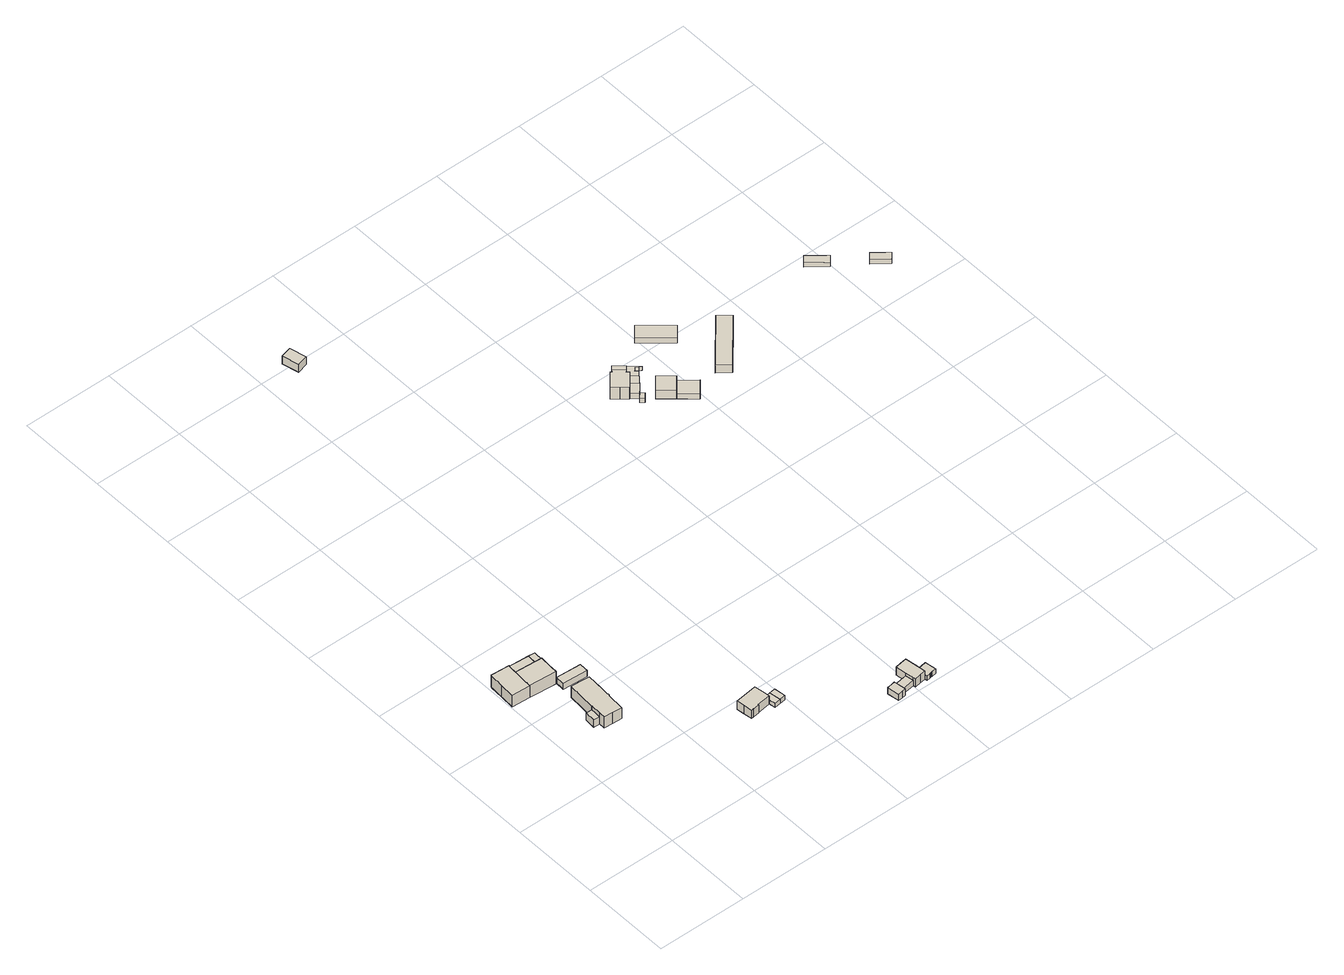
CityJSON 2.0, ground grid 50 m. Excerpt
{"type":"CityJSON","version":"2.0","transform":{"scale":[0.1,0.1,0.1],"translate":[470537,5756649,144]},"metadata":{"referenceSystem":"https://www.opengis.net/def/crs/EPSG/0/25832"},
"CityObjects":{
"building1":{"type":"Building","attributes":{"Gemeindeschluessel":"05711000","BezugspunktDach":"2000","function":"31001_2720","measuredHeight":8.64},"address":[{"country":"Germany","locality":"Bielefeld","thoroughfareNumber":"23","thoroughfareName":"Am Schießstand"}],"geometry":[{"type":"Solid","lod":"1","boundaries":[[[[0,1,2,3,4,5,6,7,8,9,10]],[[11,12,13,14,15,16,17,18,19,20,21]],[[11,21,10,9]],[[12,11,9,8]],[[13,12,8,7]],[[14,13,7,6]],[[15,14,6,5]],[[16,15,5,4]],[[17,16,4,3]],[[18,17,3,2]],[[19,18,2,1]],[[20,19,1,0]],[[21,20,0,10]]]]}]},
"building2":{"type":"Building","attributes":{"Gemeindeschluessel":"05711000","BezugspunktDach":"2000","function":"31001_2720","measuredHeight":8.56},"address":[{"country":"Germany","locality":"Bielefeld","thoroughfareNumber":"23","thoroughfareName":"Am Schießstand"}],"geometry":[{"type":"Solid","lod":"1","boundaries":[[[[22,23,24,25,26,27]],[[28,15,29,13,30,31]],[[28,31,27,26]],[[15,28,26,25]],[[29,15,25,24]],[[13,29,24,23]],[[30,13,23,22]],[[31,30,22,27]]]]}]},
"building3":{"type":"Building","attributes":{"Gemeindeschluessel":"05711000","function":"31001_1220"},"address":[{"country":"Germany","locality":"Bielefeld","thoroughfareNumber":"23","thoroughfareName":"Am Schießstand"}],"children":["building3-1","building3-2","building3-3"]},
"building3-1":{"type":"BuildingPart","attributes":{"BezugspunktDach":"2000","measuredHeight":9.96},"parents":["building3"],"geometry":[{"type":"Solid","lod":"1","boundaries":[[[[32,33,34,35,36,37,38,39,40,41,42,43,44,45]],[[46,47,48,49,50,51,52,53,54,55,56,57,58,59]],[[46,59,45,44]],[[47,46,44,43]],[[48,47,43,42]],[[49,48,42,41]],[[50,49,41,40]],[[51,50,40,39]],[[52,51,39,38]],[[53,52,38,37]],[[54,53,37,36]],[[55,54,36,35]],[[56,55,35,34]],[[57,56,34,33]],[[58,57,33,32]],[[59,58,32,45]]]]}]},
"building3-2":{"type":"BuildingPart","attributes":{"BezugspunktDach":"2000","measuredHeight":4.69},"parents":["building3"],"geometry":[{"type":"Solid","lod":"1","boundaries":[[[[60,61,62,63]],[[64,57,56,65]],[[64,65,63,62]],[[57,64,62,61]],[[56,57,61,60]],[[65,56,60,63]]]]}]},
"building3-3":{"type":"BuildingPart","attributes":{"BezugspunktDach":"2000","measuredHeight":4.69},"parents":["building3"],"geometry":[{"type":"Solid","lod":"1","boundaries":[[[[66,67,68,69,70]],[[51,71,72,53,52]],[[51,52,70,69]],[[71,51,69,68]],[[72,71,68,67]],[[53,72,67,66]],[[52,53,66,70]]]]}]},
"building4":{"type":"Building","attributes":{"Gemeindeschluessel":"05711000","BezugspunktDach":"2000","function":"51009_1610","measuredHeight":7.14},"address":[{"country":"Germany"}],"geometry":[{"type":"Solid","lod":"1","boundaries":[[[[73,74,75,76,77,78]],[[79,80,13,12,11,21]],[[79,21,78,77]],[[80,79,77,76]],[[13,80,76,75]],[[12,13,75,74]],[[11,12,74,73]],[[21,11,73,78]]]]}]},
"building5":{"type":"Building","attributes":{"Gemeindeschluessel":"05711000","BezugspunktDach":"2000","function":"31001_2720","measuredHeight":7.86},"address":[{"country":"Germany","locality":"Bielefeld","thoroughfareNumber":"23","thoroughfareName":"Am Schießstand"}],"geometry":[{"type":"Solid","lod":"1","boundaries":[[[[77,76,81,82]],[[30,80,79,83]],[[30,83,82,81]],[[80,30,81,76]],[[79,80,76,77]],[[83,79,77,82]]]]}]},
"building6":{"type":"Building","attributes":{"Gemeindeschluessel":"05711000","BezugspunktDach":"2000","function":"31001_2720","measuredHeight":5.2},"address":[{"country":"Germany","locality":"Bielefeld","thoroughfareNumber":"23","thoroughfareName":"Am Schießstand"}],"geometry":[{"type":"Solid","lod":"1","boundaries":[[[[84,85,86,87]],[[88,89,90,91]],[[88,91,87,86]],[[89,88,86,85]],[[90,89,85,84]],[[91,90,84,87]]]]}]},
"building7":{"type":"Building","attributes":{"Gemeindeschluessel":"05711000","BezugspunktDach":"2000","function":"31001_1010","measuredHeight":7.08},"address":[{"country":"Germany","locality":"Bielefeld","thoroughfareNumber":"28","thoroughfareName":"Am Schießstand"}],"geometry":[{"type":"Solid","lod":"1","boundaries":[[[[92,93,94,95,96,97,98,99,100,101,102,103]],[[104,105,106,107,108,109,110,111,112,113,114,115]],[[104,115,103,102]],[[105,104,102,101]],[[106,105,101,100]],[[107,106,100,99]],[[108,107,99,98]],[[109,108,98,97]],[[110,109,97,96]],[[111,110,96,95]],[[112,111,95,94]],[[113,112,94,93]],[[114,113,93,92]],[[115,114,92,103]]]]}]},
"building8":{"type":"Building","attributes":{"Gemeindeschluessel":"05711000","BezugspunktDach":"2000","function":"31001_2460","measuredHeight":2.6},"address":[{"country":"Germany","locality":"Bielefeld","thoroughfareNumber":"28","thoroughfareName":"Am Schießstand"}],"geometry":[{"type":"Solid","lod":"1","boundaries":[[[[116,117,118,119,120,121]],[[122,123,124,125,126,127]],[[122,127,121,120]],[[123,122,120,119]],[[124,123,119,118]],[[125,124,118,117]],[[126,125,117,116]],[[127,126,116,121]]]]}]},
"building9":{"type":"Building","attributes":{"Gemeindeschluessel":"05711000","BezugspunktDach":"2000","function":"31001_2460","measuredHeight":2.79},"address":[{"country":"Germany","locality":"Bielefeld","thoroughfareNumber":"28","thoroughfareName":"Am Schießstand"}],"geometry":[{"type":"Solid","lod":"1","boundaries":[[[[128,116,121,129]],[[130,131,132,133]],[[130,133,129,121]],[[131,130,121,116]],[[132,131,116,128]],[[133,132,128,129]]]]}]},
"building10":{"type":"Building","attributes":{"Gemeindeschluessel":"05711000","BezugspunktDach":"2000","function":"31001_2010","measuredHeight":5.35},"address":[{"country":"Germany","locality":"Bielefeld","thoroughfareNumber":"26","thoroughfareName":"Am Schießstand"}],"geometry":[{"type":"Solid","lod":"1","boundaries":[[[[134,135,136,137,138,139,140,141]],[[142,143,144,145,146,147,148,149]],[[142,149,141,140]],[[143,142,140,139]],[[144,143,139,138]],[[145,144,138,137]],[[146,145,137,136]],[[147,146,136,135]],[[148,147,135,134]],[[149,148,134,141]]]]}]},
"building11":{"type":"Building","attributes":{"Gemeindeschluessel":"05711000","BezugspunktDach":"2000","function":"31001_1010","measuredHeight":3.71},"address":[{"country":"Germany","locality":"Bielefeld","thoroughfareNumber":"26","thoroughfareName":"Am Schießstand"}],"geometry":[{"type":"Solid","lod":"1","boundaries":[[[[150,151,152,153]],[[154,155,156,157]],[[154,157,153,152]],[[155,154,152,151]],[[156,155,151,150]],[[157,156,150,153]]]]}]},
"building12":{"type":"Building","attributes":{"Gemeindeschluessel":"05711000","BezugspunktDach":"2000","function":"31001_1010","measuredHeight":7.09},"address":[{"country":"Germany","locality":"Bielefeld","thoroughfareNumber":"26","thoroughfareName":"Am Schießstand"}],"geometry":[{"type":"Solid","lod":"1","boundaries":[[[[158,159,160,161,162,163,164,165,166]],[[167,157,156,168,169,170,171,172,173]],[[167,173,166,165]],[[157,167,165,164]],[[156,157,164,163]],[[168,156,163,162]],[[169,168,162,161]],[[170,169,161,160]],[[171,170,160,159]],[[172,171,159,158]],[[173,172,158,166]]]]}]},
"building13":{"type":"Building","attributes":{"Gemeindeschluessel":"05711000","BezugspunktDach":"2000","function":"31001_9998","measuredHeight":3.66},"address":[{"country":"Germany","locality":"Bielefeld","thoroughfareNumber":"26","thoroughfareName":"Am Schießstand"}],"geometry":[{"type":"Solid","lod":"1","boundaries":[[[[174,175,176,177,178,179,180,181,182]],[[183,184,185,186,187,188,189,190,191]],[[183,191,182,181]],[[184,183,181,180]],[[185,184,180,179]],[[186,185,179,178]],[[187,186,178,177]],[[188,187,177,176]],[[189,188,176,175]],[[190,189,175,174]],[[191,190,174,182]]]]}]},
"building14":{"type":"Building","attributes":{"Gemeindeschluessel":"05711000","BezugspunktDach":"2000","function":"31001_2720","measuredHeight":6.75},"address":[{"country":"Germany","locality":"Bielefeld","thoroughfareNumber":"35","thoroughfareName":"Am Schießstand"}],"geometry":[{"type":"Solid","lod":"1","boundaries":[[[[192,193,194,195]],[[196,197,198,199]],[[196,199,195,194]],[[197,196,194,193]],[[198,197,193,192]],[[199,198,192,195]]]]}]},
"building15":{"type":"Building","attributes":{"Gemeindeschluessel":"05711000","function":"31001_1010"},"address":[{"country":"Germany","locality":"Bielefeld","thoroughfareNumber":"34","thoroughfareName":"Am Schießstand"}],"children":["building15-1","building15-2","building15-3","building15-4"]},
"building15-1":{"type":"BuildingPart","attributes":{"BezugspunktDach":"2000","measuredHeight":8.65},"parents":["building15"],"geometry":[{"type":"Solid","lod":"1","boundaries":[[[[200,201,202,203,204,205,206,207,208,209,210,211]],[[212,213,214,215,216,217,218,219,220,221,222,223]],[[212,223,211,210]],[[213,212,210,209]],[[214,213,209,208]],[[215,214,208,207]],[[216,215,207,206]],[[217,216,206,205]],[[218,217,205,204]],[[219,218,204,203]],[[220,219,203,202]],[[221,220,202,201]],[[222,221,201,200]],[[223,222,200,211]]]]}]},
"building15-2":{"type":"BuildingPart","attributes":{"BezugspunktDach":"2000","measuredHeight":3.58},"parents":["building15"],"geometry":[{"type":"Solid","lod":"1","boundaries":[[[[224,225,226,227,228,229]],[[230,217,216,231,232,233]],[[230,233,229,228]],[[217,230,228,227]],[[216,217,227,226]],[[231,216,226,225]],[[232,231,225,224]],[[233,232,224,229]]]]}]},
"building15-3":{"type":"BuildingPart","attributes":{"BezugspunktDach":"2000","measuredHeight":2.89},"address":[{"country":"Germany","locality":"Bielefeld","thoroughfareNumber":"34","thoroughfareName":"Am Schießstand"}],"parents":["building15"],"geometry":[{"type":"Solid","lod":"1","boundaries":[[[[234,235,236,237,238,239]],[[240,241,242,243,244,245]],[[240,245,239,238]],[[241,240,238,237]],[[242,241,237,236]],[[243,242,236,235]],[[244,243,235,234]],[[245,244,234,239]]]]}]},
"building15-4":{"type":"BuildingPart","attributes":{"BezugspunktDach":"2000","measuredHeight":2.59},"address":[{"country":"Germany","locality":"Bielefeld","thoroughfareNumber":"34","thoroughfareName":"Am Schießstand"}],"parents":["building15"],"geometry":[{"type":"Solid","lod":"1","boundaries":[[[[246,247,248,249,250]],[[251,252,253,254,255]],[[251,255,250,249]],[[252,251,249,248]],[[253,252,248,247]],[[254,253,247,246]],[[255,254,246,250]]]]}]},
"building16":{"type":"Building","attributes":{"Gemeindeschluessel":"05711000","BezugspunktDach":"2000","function":"31001_2460","measuredHeight":2.83},"address":[{"country":"Germany","locality":"Bielefeld","thoroughfareNumber":"34","thoroughfareName":"Am Schießstand"}],"geometry":[{"type":"Solid","lod":"1","boundaries":[[[[256,257,258,259]],[[260,261,262,263]],[[260,263,259,258]],[[261,260,258,257]],[[262,261,257,256]],[[263,262,256,259]]]]}]},
"building17":{"type":"Building","attributes":{"Gemeindeschluessel":"05711000","BezugspunktDach":"2000","function":"31001_9998","measuredHeight":6.88},"address":[{"country":"Germany","locality":"Bielefeld","thoroughfareNumber":"32","thoroughfareName":"Am Schießstand"}],"geometry":[{"type":"Solid","lod":"1","boundaries":[[[[264,265,266,267]],[[268,269,270,271]],[[268,271,267,266]],[[269,268,266,265]],[[270,269,265,264]],[[271,270,264,267]]]]}]},
"building18":{"type":"Building","attributes":{"Gemeindeschluessel":"05711000","function":"31001_9998"},"address":[{"country":"Germany","locality":"Bielefeld","thoroughfareNumber":"34","thoroughfareName":"Am Schießstand"}],"children":["building18-1","building18-2"]},
"building18-1":{"type":"BuildingPart","attributes":{"BezugspunktDach":"2000","measuredHeight":2.41},"parents":["building18"],"geometry":[{"type":"Solid","lod":"1","boundaries":[[[[272,273,274,275,276,277,278,279,280,281,282,283,284]],[[285,286,287,288,289,290,291,292,293,294,295,296,297]],[[285,297,284,283]],[[286,285,283,282]],[[287,286,282,281]],[[288,287,281,280]],[[289,288,280,279]],[[290,289,279,278]],[[291,290,278,277]],[[292,291,277,276]],[[293,292,276,275]],[[294,293,275,274]],[[295,294,274,273]],[[296,295,273,272]],[[297,296,272,284]]]]}]},
"building18-2":{"type":"BuildingPart","attributes":{"BezugspunktDach":"2000","measuredHeight":2.34},"address":[{"country":"Germany","locality":"Bielefeld","thoroughfareNumber":"34","thoroughfareName":"Am Schießstand"}],"parents":["building18"],"geometry":[{"type":"Solid","lod":"1","boundaries":[[[[280,279,278,281]],[[298,299,300,301]],[[298,301,281,278]],[[299,298,278,279]],[[300,299,279,280]],[[301,300,280,281]]]]}]},
"building19":{"type":"Building","attributes":{"Gemeindeschluessel":"05711000","BezugspunktDach":"2000","function":"31001_9998","measuredHeight":3.6},"address":[{"country":"Germany","locality":"Bielefeld","thoroughfareNumber":"32","thoroughfareName":"Am Schießstand"}],"geometry":[{"type":"Solid","lod":"1","boundaries":[[[[302,303,304,305]],[[306,268,271,307]],[[306,307,305,304]],[[268,306,304,303]],[[271,268,303,302]],[[307,271,302,305]]]]}]},
"building20":{"type":"Building","attributes":{"Gemeindeschluessel":"05711000","BezugspunktDach":"2000","function":"31001_9998","measuredHeight":3.29},"address":[{"country":"Germany","locality":"Bielefeld","thoroughfareNumber":"32","thoroughfareName":"Am Schießstand"}],"geometry":[{"type":"Solid","lod":"1","boundaries":[[[[308,309,310,311]],[[312,313,314,315]],[[312,315,311,310]],[[313,312,310,309]],[[314,313,309,308]],[[315,314,308,311]]]]}]},
"building21":{"type":"Building","attributes":{"Gemeindeschluessel":"05711000","BezugspunktDach":"2000","function":"31001_1010","measuredHeight":6.21},"address":[{"country":"Germany","locality":"Bielefeld","thoroughfareNumber":"32","thoroughfareName":"Am Schießstand"}],"geometry":[{"type":"Solid","lod":"1","boundaries":[[[[316,317,318,319]],[[320,321,322,323]],[[320,323,319,318]],[[321,320,318,317]],[[322,321,317,316]],[[323,322,316,319]]]]}]},
"building22":{"type":"Building","attributes":{"Gemeindeschluessel":"05711000","BezugspunktDach":"2000","function":"51009_1610","measuredHeight":2.77},"address":[{"country":"Germany"}],"geometry":[{"type":"Solid","lod":"1","boundaries":[[[[324,325,326,327]],[[328,329,330,331]],[[328,331,327,326]],[[329,328,326,325]],[[330,329,325,324]],[[331,330,324,327]]]]}]},
"building23":{"type":"Building","attributes":{"Gemeindeschluessel":"05711000","BezugspunktDach":"2000","function":"51009_1610","measuredHeight":2.76},"address":[{"country":"Germany"}],"geometry":[{"type":"Solid","lod":"1","boundaries":[[[[332,333,334,335]],[[336,337,338,339]],[[336,339,335,334]],[[337,336,334,333]],[[338,337,333,332]],[[339,338,332,335]]]]}]}
},
"vertices":[
[40,1306,85],[17,1308,85],[16,1300,85],[11,1225,85],[6,1143,85],[107,1137,85],[113,1219,85],[115,1247,85],[118,1297,85],[121,1297,85],[121,1301,85],[121,1297,9],[118,1297,9],[115,1247,9],[113,1219,9],[107,1137,9],[6,1143,9],[11,1225,9],[16,1300,9],[17,1308,9],[40,1306,9],[121,1301,9],
[265,1237,88],[115,1247,88],[111,1192,88],[107,1137,88],[258,1127,88],[261,1182,88],[258,1127,9],[111,1192,9],[265,1237,9],[261,1182,9],
[349,865,80],[353,924,80],[358,1008,80],[306,1012,80],[254,1015,80],[243,855,80],[244,855,80],[240,797,80],[238,763,80],[289,760,80],[341,756,80],[348,857,80],[350,856,80],[351,864,80],[350,856,8],[348,857,8],[341,756,8],[289,760,8],[238,763,8],[240,797,8],[244,855,8],[243,855,8],[254,1015,8],[306,1012,8],[358,1008,8],[353,924,8],[349,865,8],[351,864,8],
[358,1008,55],[353,924,55],[366,923,55],[372,1007,55],[366,923,8],[372,1007,8],
[243,855,55],[209,857,55],[205,799,55],[240,797,55],[244,855,55],[205,799,8],[209,857,8],
[121,1297,80],[118,1297,80],[115,1247,80],[229,1239,80],[232,1293,80],[121,1301,80],[232,1293,9],[229,1239,9],
[265,1237,80],[269,1291,80],[269,1291,9],
[264,1128,47],[261,1078,47],[398,1070,47],[401,1120,47],[398,1070,7],[261,1078,7],[264,1128,7],[401,1120,7],
[844,373,63],[919,383,63],[920,383,63],[916,412,63],[914,427,63],[908,472,63],[784,455,63],[790,410,63],[796,366,63],[810,368,63],[810,365,63],[845,370,63],[810,365,9],[810,368,9],[796,366,9],[790,410,9],[784,455,9],[908,472,9],[914,427,9],[916,412,9],[920,383,9],[919,383,9],[844,373,9],[845,370,9],
[950,417,37],[916,412,37],[920,383,37],[919,383,37],[924,348,37],[959,353,37],[924,348,11],[919,383,11],[920,383,11],[916,412,11],[950,417,11],[959,353,11],
[984,421,37],[993,358,37],[959,353,9],[950,417,9],[984,421,9],[993,358,9],
[1433,15,53],[1431,28,53],[1425,74,53],[1423,82,53],[1401,79,53],[1378,75,53],[1387,9,53],[1410,12,53],[1387,9,11],[1378,75,11],[1401,79,11],[1423,82,11],[1425,74,11],[1431,28,11],[1433,15,11],[1410,12,11],
[1494,85,46],[1425,74,46],[1431,28,46],[1501,38,46],[1431,28,12],[1425,74,12],[1494,85,12],[1501,38,12],
[1569,35,66],[1562,83,66],[1552,152,66],[1519,147,66],[1486,142,66],[1494,85,66],[1501,38,66],[1503,25,66],[1536,30,66],[1503,25,12],[1486,142,12],[1519,147,12],[1552,152,12],[1562,83,12],[1569,35,12],[1536,30,12],
[1601,26,44],[1606,27,44],[1630,30,44],[1621,92,44],[1592,87,44],[1562,83,44],[1569,35,44],[1571,22,44],[1589,24,44],[1571,22,13],[1569,35,13],[1562,83,13],[1592,87,13],[1621,92,13],[1630,30,13],[1606,27,13],[1601,26,13],[1589,24,13],
[702,3534,84],[643,3519,84],[665,3427,84],[724,3442,84],[665,3427,33],[643,3519,33],[702,3534,33],[724,3442,33],
[1698,2406,136],[1692,2411,136],[1626,2334,136],[1660,2305,136],[1694,2276,136],[1695,2277,136],[1738,2327,136],[1760,2353,136],[1748,2363,136],[1756,2373,136],[1734,2391,136],[1706,2416,136],[1734,2391,62],[1756,2373,62],[1748,2363,62],[1760,2353,62],[1738,2327,62],[1695,2277,62],[1694,2276,62],[1660,2305,62],[1626,2334,62],[1692,2411,62],[1698,2406,62],[1706,2416,62],
[1773,2297,97],[1771,2298,97],[1738,2327,97],[1695,2277,97],[1730,2248,97],[1737,2255,97],[1730,2248,62],[1771,2298,62],[1773,2297,62],[1737,2255,62],
[1801,2336,95],[1769,2363,95],[1760,2353,95],[1738,2327,95],[1771,2298,95],[1802,2334,95],[1771,2298,66],[1738,2327,66],[1760,2353,66],[1769,2363,66],[1801,2336,66],[1802,2334,66],
[1737,2255,89],[1730,2248,89],[1712,2227,89],[1731,2210,89],[1756,2239,89],[1731,2210,63],[1712,2227,63],[1730,2248,63],[1737,2255,63],[1756,2239,63],
[1753,2471,91],[1706,2416,91],[1756,2373,91],[1803,2428,91],[1756,2373,63],[1706,2416,63],[1753,2471,63],[1803,2428,63],
[1845,2267,121],[1786,2198,121],[1859,2135,121],[1918,2203,121],[1859,2135,62],[1786,2198,62],[1845,2267,62],[1918,2203,62],
[1803,2428,88],[1756,2373,88],[1748,2363,88],[1760,2353,88],[1769,2363,88],[1801,2336,88],[1827,2367,88],[1813,2378,88],[1831,2399,88],[1844,2388,88],[1859,2378,88],[1860,2380,88],[1804,2429,88],[1860,2380,64],[1859,2378,64],[1844,2388,64],[1831,2399,64],[1813,2378,64],[1827,2367,64],[1801,2336,64],[1769,2363,64],[1760,2353,64],[1748,2363,64],[1756,2373,64],[1803,2428,64],[1804,2429,64],
[1827,2367,65],[1813,2378,65],[1831,2399,65],[1844,2388,65],
[1918,2203,93],[1859,2135,93],[1941,2063,93],[2001,2132,93],[1941,2063,62],[2001,2132,62],
[1998,2595,102],[1944,2532,102],[2094,2404,102],[2148,2467,102],[2094,2404,69],[1944,2532,69],[1998,2595,69],[2148,2467,69],
[2312,2386,119],[2101,2142,119],[2163,2089,119],[2374,2333,119],[2163,2089,69],[2101,2142,69],[2312,2386,69],[2374,2333,69],
[2878,2420,116],[2849,2385,116],[2943,2308,116],[2972,2342,116],[2943,2308,88],[2849,2385,88],[2878,2420,88],[2972,2342,88],
[3123,2237,115],[3094,2203,115],[3173,2139,115],[3202,2173,115],[3173,2139,87],[3094,2203,87],[3123,2237,87],[3202,2173,87]
]}
